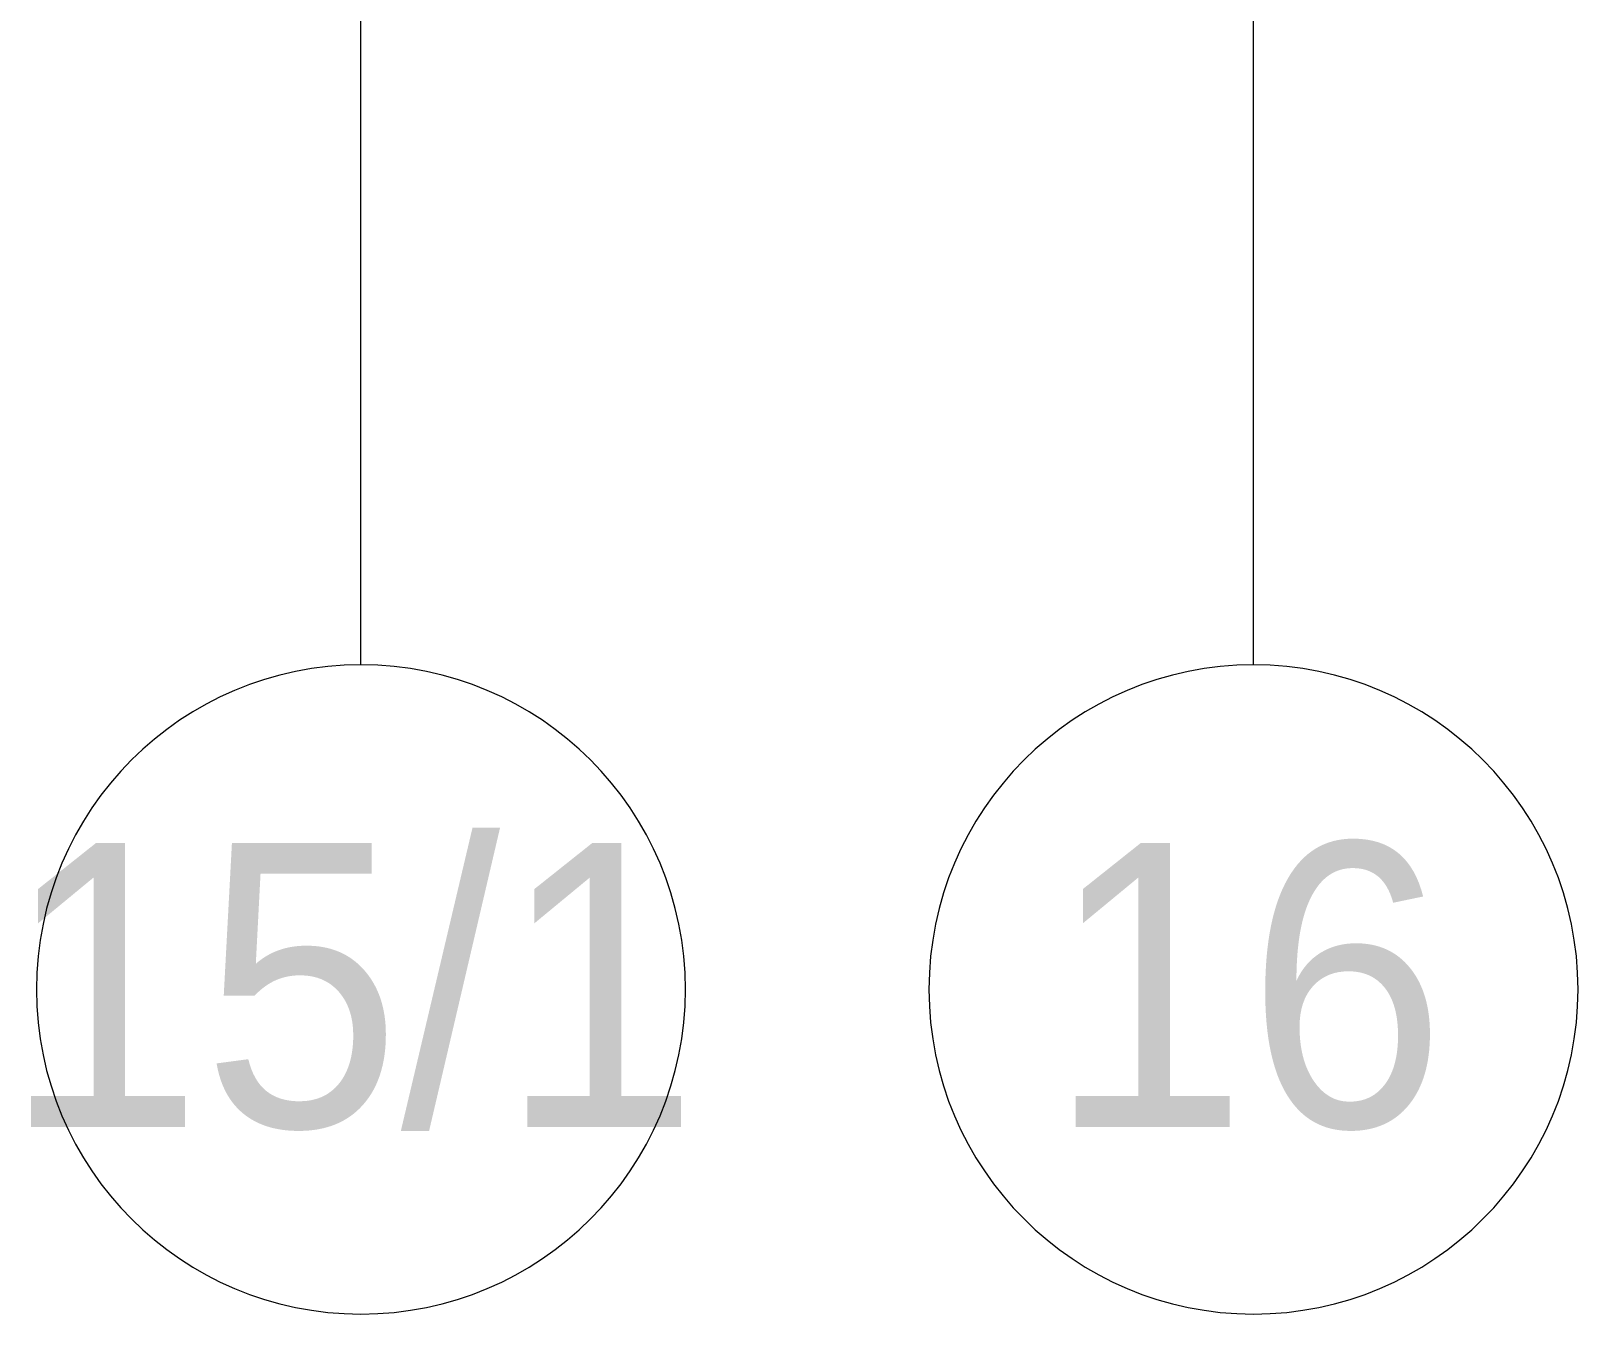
# Model space of a CAD drawing. Header units: millimetres. Extents: x -164500 to 426394, y -23753 to 102118.
# Drawn here: x 53711 to 57525, y -3642 to -480 of the extents above; entities that cross this region are included whole.
import ezdxf

# ---------------------------------------------------------------- set-up
doc = ezdxf.new("R2010")
doc.units = ezdxf.units.MM
doc.layers.add('Оси', color=7, linetype='Continuous', lineweight=9)
doc.layers.add('Оси-1', color=7, linetype='Continuous', lineweight=20)
doc.styles.add('Arial', font='arial.ttf', dxfattribs={"width": 0.9, "height": 700})

# ---------------------------------------------------------------- blocks, each defined once
blk = doc.blocks.new('Ось сетки - D8-29747960-Объем проектирования 1 этажа')
at = {"layer": 'Оси-1'}
for start, end in [(360, 180), (180, 360)]:
    blk.add_arc((0, 0), 4, start, end, dxfattribs=at)

msp = doc.modelspace()

# ---------------------------------------------------------------- linework, layer by layer
at = {"layer": 'Оси'}
for points in [[(54524.702, -2042.321), (54524.702, 2957.679), (54524.702, 22262.009), (54524.702, 27262.009)], [(56724.702, -2042.321), (56724.702, 2957.679), (56724.702, 22262.009), (56724.702, 27262.009)]]:
    msp.add_lwpolyline(points, dxfattribs=at)

# ---------------------------------------------------------------- block references
at = {"layer": 'Оси-1', "xscale": 199.9999999999999, "yscale": 199.9999999999999, "zscale": 199.9999999999999}
for p in [(54524.702, -2842.321), (56724.702, -2842.321)]:
    msp.add_blockref('Ось сетки - D8-29747960-Объем проектирования 1 этажа', p, dxfattribs=at)

# ---------------------------------------------------------------- texts
at = {"layer": 'Оси', "char_height": 700, "attachment_point": 1, "style": 'Arial'}
for s, insert, width in [('15/1', (53644.17, -2481.028), 2121.26512), ('16', (56219.47, -2481.028), 1212.1515)]:
    msp.add_mtext(s, dxfattribs=dict(at, insert=insert, width=width))

doc.saveas('drawing.dxf')
